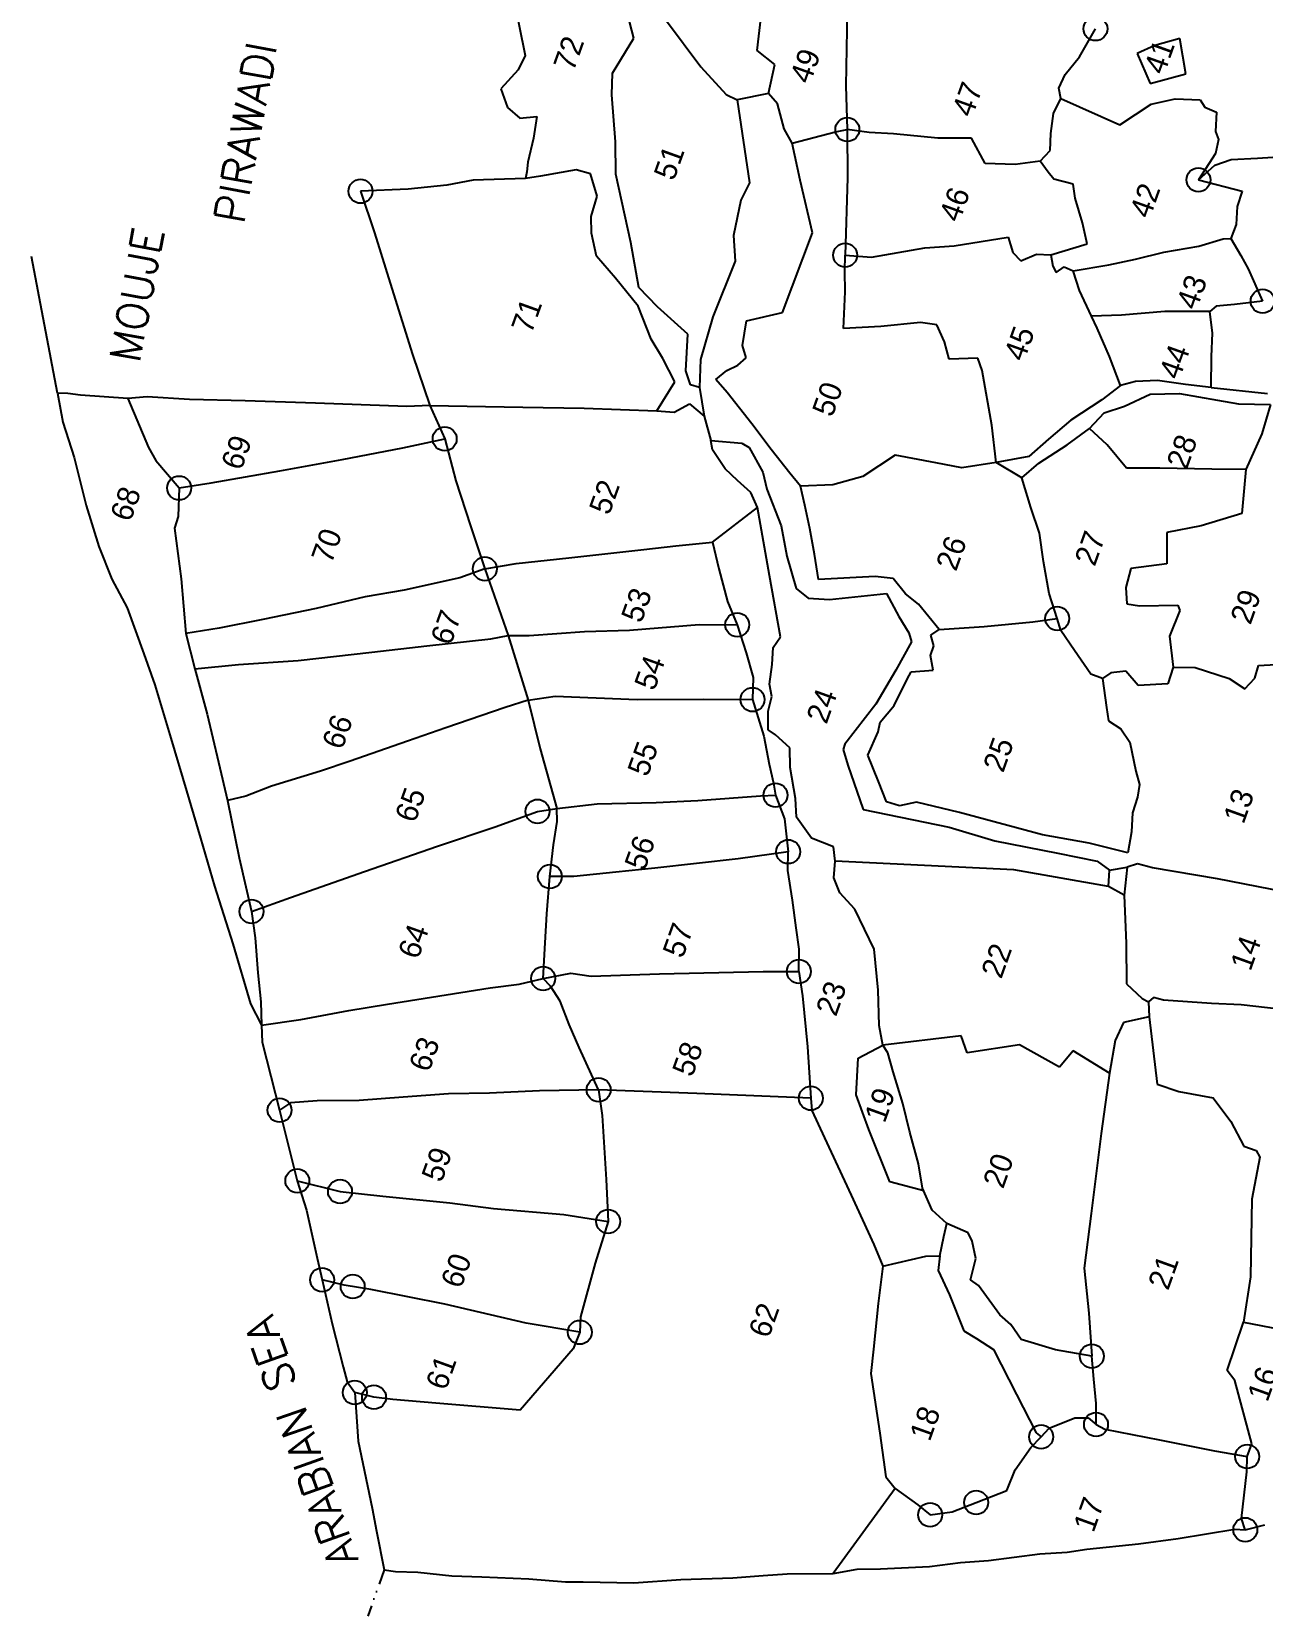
# Model space of a CAD drawing. Header units: metres. Extents: x 333193 to 336565, y 1789500 to 1792058.
# Drawn here: x 333193 to 334223, y 1789500 to 1790825 of the extents above; entities that cross this region are included whole.
import ezdxf

# ---------------------------------------------------------------- set-up
doc = ezdxf.new("R2010")
doc.units = ezdxf.units.M
doc.linetypes.add('DIVIDE', pattern=[31.75, 12.7, -6.35, 0, -6.35, 0, -6.35])
for name, color, linetype in [('OFF', 1, 'Continuous'), ('POLY_PARCEL', 6, 'Continuous'), ('POLY_WATER', 4, 'Continuous'), ('SYM_STONE', 1, 'Continuous'), ('TEXT_MAPOUT', 7, 'Continuous'), ('TEXT_PARCEL', 7, 'Continuous'), ('V_BOUND_LINE', 7, 'Continuous'), ('V_DIVIDE_LINE', 7, 'DIVIDE')]:
    doc.layers.add(name, color=color, linetype=linetype)
doc.styles.get("Standard").update_dxf_attribs({"font": 'simplex.shx'})
doc.styles.add('TEXT_MAP', font='', dxfattribs={"height": 0.1})
doc.styles.get('TEXT_MAP').set_extended_font_data('Kruti Dev 050')

msp = doc.modelspace()

# ---------------------------------------------------------------- linework, layer by layer
at = {"layer": 'OFF'}
for p, q in [((334021.1, 1790452.1), (333999.8, 1790464.8)), ((333762.7, 1790398.3), (333800.3, 1790427.2)), ((333915.4, 1789607.3), (333863.4, 1789536.2))]:
    msp.add_line(p, q, dxfattribs=at)
at = {"layer": 'POLY_PARCEL'}
for p, q in [((333799.9, 1790809.1), (333805.6, 1790856.8)), ((333696.8, 1790819.4), (333689.9, 1790846.2)), ((333875.2, 1790842.1), (333874, 1790779.7)), ((333724.1, 1790834), (333752.8, 1790795.6)), ((334069.5, 1790803.9), (334082.7, 1790827.4)), ((333679.1, 1790790.1), (333696.8, 1790819.4)), ((334132.4, 1790813.4), (334117.5, 1790806.6)), ((334153.3, 1790819.2), (334132.4, 1790813.4)), ((334158.2, 1790789.7), (334153.3, 1790819.2)), ((333814.8, 1790797.4), (333799.9, 1790809.1)), ((334057.4, 1790789.1), (334069.5, 1790803.9)), ((334117.5, 1790806.6), (334128.4, 1790781.6)), ((333678.5, 1790772), (333679.1, 1790790.1)), ((333752.8, 1790795.6), (333774, 1790772.5)), ((333809.4, 1790773.1), (333814.8, 1790797.4)), ((334052.1, 1790777.8), (334057.4, 1790789.1)), ((334128.4, 1790781.6), (334158.2, 1790789.7)), ((333681.4, 1790732.7), (333678.5, 1790772)), ((333774, 1790772.5), (333783.3, 1790767.8)), ((333874, 1790779.7), (333875.3, 1790743.1)), ((334053.8, 1790769.1), (334052.1, 1790777.8)), ((334047.8, 1790756.5), (334053.8, 1790769.1)), ((334053.8, 1790769.1), (334103.1, 1790747)), ((334103.1, 1790747), (334129.4, 1790764.4)), ((334129.4, 1790764.4), (334149.3, 1790768.8)), ((334149.3, 1790768.8), (334170.2, 1790767.8)), ((334170.2, 1790767.8), (334174.2, 1790761.7)), ((334174.2, 1790761.7), (334183.8, 1790757.5)), ((334045.4, 1790739.7), (334047.8, 1790756.5)), ((334183.8, 1790757.5), (334183.1, 1790741.5)), ((333681.9, 1790705.8), (333681.4, 1790732.7)), ((333829.2, 1790731.7), (333865.3, 1790741.2)), ((333865.3, 1790741.2), (333875.3, 1790743.1)), ((333875.3, 1790743.1), (333875.5, 1790702.7)), ((333893.6, 1790740.7), (333875.3, 1790743.1)), ((333913.8, 1790739.6), (333893.6, 1790740.7)), ((333951, 1790735.9), (333913.8, 1790739.6)), ((333979, 1790736), (333951, 1790735.9)), ((333990.4, 1790714.6), (333979, 1790736)), ((334045, 1790725.7), (334045.4, 1790739.7)), ((334183.1, 1790741.5), (334185.6, 1790734.8)), ((334185.6, 1790734.8), (334183.2, 1790723)), ((334036.5, 1790716.8), (334045, 1790725.7)), ((334183.2, 1790723), (334168.8, 1790701.1)), ((334196.2, 1790718), (334218.2, 1790719.1)), ((334218.2, 1790719.1), (334231.1, 1790719.9)), ((333648.7, 1790709.4), (333618.9, 1790704)), ((333660.7, 1790706), (333648.7, 1790709.4)), ((333666.3, 1790687.5), (333660.7, 1790706)), ((333694.3, 1790648.7), (333681.9, 1790705.8)), ((334015.7, 1790713.8), (333990.4, 1790714.6)), ((334036.5, 1790716.8), (334015.7, 1790713.8)), ((334043.3, 1790707.5), (334036.5, 1790716.8)), ((334047.9, 1790701.5), (334043.3, 1790707.5)), ((334168.8, 1790701.1), (334182.6, 1790713.4)), ((334182.6, 1790713.4), (334196.2, 1790718)), ((333618.9, 1790704), (333606.3, 1790702.3)), ((333875.5, 1790702.7), (333873.5, 1790638.1)), ((334064.2, 1790697.5), (334047.9, 1790701.5)), ((334065.7, 1790685.7), (334064.2, 1790697.5)), ((334168.8, 1790701.1), (334205.5, 1790691.6)), ((333661.1, 1790670.4), (333666.3, 1790687.5)), ((334072, 1790665.1), (334065.7, 1790685.7)), ((334205.5, 1790691.6), (334201.2, 1790678.7)), ((333661.3, 1790656.6), (333661.1, 1790670.4)), ((334201.2, 1790678.7), (334200.5, 1790663.7)), ((333665.5, 1790637.4), (333661.3, 1790656.6)), ((333964.7, 1790645.9), (334009.8, 1790653.1)), ((334009.8, 1790653.1), (334013.8, 1790640.2)), ((334075.8, 1790647.5), (334072, 1790665.1)), ((334200.5, 1790663.7), (334196, 1790652)), ((333700.9, 1790611.2), (333694.3, 1790648.7)), ((333895.6, 1790636.4), (333940, 1790644.2)), ((333940, 1790644.2), (333964.7, 1790645.9)), ((334013.8, 1790640.2), (334020.4, 1790633.4)), ((334045.5, 1790638.5), (334075.8, 1790647.5)), ((334116.1, 1790634.8), (334139.9, 1790640.7)), ((334139.9, 1790640.7), (334169.1, 1790645.7)), ((334169.1, 1790645.7), (334189.6, 1790651.7)), ((334189.6, 1790651.7), (334196, 1790652)), ((334196, 1790652), (334204.2, 1790637.9)), ((333681.5, 1790618.9), (333665.5, 1790637.4)), ((333873.3, 1790624.8), (333873.5, 1790638.1)), ((333873.5, 1790638.1), (333895.6, 1790636.4)), ((334020.4, 1790633.4), (334033.4, 1790638.9)), ((334033.4, 1790638.9), (334045.5, 1790638.5)), ((334045.5, 1790638.5), (334047.1, 1790628.9)), ((334047.1, 1790628.9), (334049.9, 1790623.6)), ((334049.9, 1790623.6), (334056.7, 1790628.4)), ((334056.7, 1790628.4), (334064.1, 1790625)), ((334064.1, 1790625), (334094, 1790630.1)), ((334094, 1790630.1), (334116.1, 1790634.8)), ((334204.2, 1790637.9), (334210.3, 1790626.7)), ((334210.3, 1790626.7), (334222.5, 1790599.6)), ((333700.5, 1790595.5), (333681.5, 1790618.9)), ((333873.6, 1790607.4), (333873.3, 1790624.8)), ((334069.5, 1790608.5), (334064.1, 1790625)), ((333716.5, 1790594.8), (333700.9, 1790611.2)), ((333872.1, 1790576.9), (333873.6, 1790607.4)), ((334079.5, 1790587.2), (334069.5, 1790608.5)), ((333711.4, 1790568), (333700.5, 1790595.5)), ((333742, 1790572.1), (333716.5, 1790594.8)), ((334104.4, 1790588), (334079.5, 1790587.2)), ((334084.2, 1790577.2), (334079.5, 1790587.2)), ((334140.8, 1790590.9), (334104.4, 1790588)), ((334178.3, 1790590.9), (334140.8, 1790590.9)), ((334183.6, 1790595.5), (334178.3, 1790590.9)), ((334180.6, 1790573), (334178.3, 1790590.9)), ((334198.9, 1790596.9), (334183.6, 1790595.5)), ((334222.5, 1790599.6), (334198.9, 1790596.9)), ((333903.2, 1790578.4), (333872.1, 1790576.9)), ((333936.6, 1790581.9), (333903.2, 1790578.4)), ((333950.1, 1790579.9), (333936.6, 1790581.9)), ((333956.6, 1790565.7), (333950.1, 1790579.9)), ((334094.4, 1790553.3), (334084.2, 1790577.2)), ((333721.1, 1790551.7), (333711.4, 1790568)), ((333740.3, 1790541.3), (333742, 1790572.1)), ((333960.4, 1790551.3), (333956.6, 1790565.7)), ((334179.7, 1790553.4), (334180.6, 1790573)), ((333731.1, 1790532.2), (333721.1, 1790551.7)), ((333984.5, 1790552), (333960.4, 1790551.3)), ((333988, 1790541.7), (333984.5, 1790552)), ((334103.7, 1790529.1), (334094.4, 1790553.3)), ((334179.4, 1790527.6), (334179.7, 1790553.4)), ((333744.1, 1790529.7), (333740.3, 1790541.3)), ((333996.2, 1790496.1), (333988, 1790541.7)), ((333716.1, 1790507.9), (333731.1, 1790532.2)), ((333751.6, 1790527.4), (333744.1, 1790529.7)), ((333751.6, 1790527.4), (333751.6, 1790527.4)), ((333273.9, 1790518.2), (333291.2, 1790477.3)), ((333526.2, 1790512.5), (333538.7, 1790484.5)), ((333526.2, 1790512.5), (333604.1, 1790511)), ((333604.1, 1790511), (333655.3, 1790510.1)), ((333655.3, 1790510.1), (333716.1, 1790507.9)), ((333716.1, 1790507.9), (333730.5, 1790506.8)), ((333730.5, 1790506.8), (333743.4, 1790513.9)), ((333743.4, 1790513.9), (333755.5, 1790503.5)), ((334229.1, 1790513.2), (334221.7, 1790488.7)), ((333999.8, 1790464.8), (333996.2, 1790496.1)), ((333503.6, 1790477.2), (333538.7, 1790484.5)), ((333538.7, 1790484.5), (333547.9, 1790449.4)), ((333762.7, 1790475.5), (333761.1, 1790483.1)), ((334092.4, 1790479.5), (334077.7, 1790493.1)), ((334221.7, 1790488.7), (334208.5, 1790458.9)), ((333291.2, 1790477.3), (333297.3, 1790466.5)), ((333400.8, 1790457.8), (333453.1, 1790467.2)), ((333453.1, 1790467.2), (333503.6, 1790477.2)), ((333773.3, 1790459.5), (333762.7, 1790475.5)), ((333915.3, 1790470.9), (333888.4, 1790453.1)), ((333949.4, 1790464.4), (333915.3, 1790470.9)), ((334108.8, 1790460.2), (334092.4, 1790479.5)), ((333297.3, 1790466.5), (333316.7, 1790443.5)), ((333343.6, 1790447.8), (333400.8, 1790457.8)), ((333783.4, 1790449.8), (333773.3, 1790459.5)), ((333970.9, 1790460.3), (333949.4, 1790464.4)), ((333999.8, 1790464.8), (333970.9, 1790460.3)), ((334136.5, 1790460.2), (334108.8, 1790460.2)), ((334179.9, 1790459.3), (334136.5, 1790460.2)), ((334208.5, 1790458.9), (334179.9, 1790459.3)), ((334208.5, 1790458.9), (334205, 1790422.2)), ((333316.7, 1790443.5), (333315.9, 1790419.6)), ((333316.7, 1790443.5), (333343.6, 1790447.8)), ((333547.9, 1790449.4), (333560.4, 1790411.9)), ((333794.7, 1790439.7), (333783.4, 1790449.8)), ((333863.3, 1790446.2), (333836.2, 1790445)), ((333888.4, 1790453.1), (333863.3, 1790446.2)), ((334028.6, 1790427.2), (334021.1, 1790452.1)), ((333800.3, 1790427.2), (333794.7, 1790439.7)), ((333315.9, 1790419.6), (333312.8, 1790409.8)), ((333810.2, 1790370.3), (333800.3, 1790427.2)), ((334036, 1790405.8), (334028.6, 1790427.2)), ((334205, 1790422.2), (334171.1, 1790412)), ((333312.8, 1790409.8), (333318.5, 1790367.5)), ((333560.4, 1790411.9), (333572.3, 1790375.9)), ((334039.4, 1790382.2), (334036, 1790405.8)), ((334171.1, 1790412), (334142.4, 1790406.4)), ((334142.4, 1790406.4), (334142.4, 1790380.1)), ((333642.5, 1790385.2), (333705.3, 1790392.2)), ((333705.3, 1790392.2), (333731.9, 1790395.1)), ((333731.9, 1790395.1), (333762.7, 1790398.3)), ((333762.7, 1790398.3), (333767.8, 1790375.9)), ((333572.3, 1790375.9), (333551.5, 1790368.5)), ((333572.3, 1790375.9), (333598.5, 1790380.4)), ((333572.3, 1790375.9), (333591.7, 1790320.2)), ((333598.5, 1790380.4), (333642.5, 1790385.2)), ((333767.8, 1790375.9), (333775.1, 1790348.7)), ((334043.9, 1790355.3), (334039.4, 1790382.2)), ((334112.4, 1790376.3), (334108, 1790360.2)), ((334142.4, 1790380.1), (334112.4, 1790376.3)), ((333318.5, 1790367.5), (333322.2, 1790322)), ((333551.5, 1790368.5), (333504.8, 1790358.2)), ((333819.5, 1790319.2), (333810.2, 1790370.3)), ((333472.2, 1790352.5), (333431.3, 1790342.9)), ((333504.8, 1790358.2), (333472.2, 1790352.5)), ((333775.1, 1790348.7), (333783.3, 1790329.2)), ((334050.8, 1790334.4), (334043.9, 1790355.3)), ((334108, 1790360.2), (334109, 1790346.8)), ((333431.3, 1790342.9), (333386.7, 1790333.7)), ((334109, 1790346.8), (334119.5, 1790344.9)), ((334119.5, 1790344.9), (334151.5, 1790345.6)), ((334153.4, 1790341), (334144.6, 1790319.6)), ((334151.5, 1790345.6), (334153.4, 1790341)), ((333350.2, 1790326.4), (333322.2, 1790322)), ((333322.2, 1790322), (333329.7, 1790292.3)), ((333386.7, 1790333.7), (333350.2, 1790326.4)), ((333609.4, 1790320.2), (333655.7, 1790323.5)), ((333655.7, 1790323.5), (333693.3, 1790324.6)), ((333693.3, 1790324.6), (333751.4, 1790329.3)), ((333751.4, 1790329.3), (333783.3, 1790329.2)), ((333783.3, 1790329.2), (333790.7, 1790305.6)), ((333952.1, 1790325.2), (333989.8, 1790327.8)), ((333989.8, 1790327.8), (334030.4, 1790331.6)), ((334030.4, 1790331.6), (334050.8, 1790334.4)), ((334053.8, 1790324.3), (334050.8, 1790334.4)), ((334065.1, 1790307.6), (334053.8, 1790324.3)), ((333477.8, 1790306.2), (333523.8, 1790311.7)), ((333523.8, 1790311.7), (333577.3, 1790317.5)), ((333577.3, 1790317.5), (333591.7, 1790320.2)), ((333591.7, 1790320.2), (333608.4, 1790266.1)), ((333591.7, 1790320.2), (333609.4, 1790320.2)), ((333812.5, 1790295.9), (333813.4, 1790310.1)), ((333813.4, 1790310.1), (333819.5, 1790319.2)), ((334144.6, 1790319.6), (334147.8, 1790293.8)), ((333329.7, 1790292.3), (333366.3, 1790296.1)), ((333366.3, 1790296.1), (333416.1, 1790299.2)), ((333416.1, 1790299.2), (333477.8, 1790306.2)), ((333790.7, 1790305.6), (333796.5, 1790285.1)), ((333810.3, 1790279.4), (333812.5, 1790295.9)), ((334078.9, 1790287.8), (334065.1, 1790307.6)), ((334219, 1790295), (334266.5, 1790297.8)), ((333329.7, 1790292.3), (333340.2, 1790254.4)), ((333796.5, 1790285.1), (333796.1, 1790266.6)), ((334088.5, 1790284.4), (334078.9, 1790287.8)), ((334095.5, 1790289.1), (334088.5, 1790284.4)), ((334088.5, 1790284.4), (334092, 1790260.1)), ((334108, 1790290.4), (334095.5, 1790289.1)), ((334118.5, 1790278.3), (334108, 1790290.4)), ((334147.8, 1790293.8), (334143.2, 1790279.9)), ((334147.8, 1790293.8), (334166.2, 1790293.4)), ((334166.2, 1790293.4), (334194.6, 1790284.3)), ((334194.6, 1790284.3), (334207.7, 1790275.6)), ((334207.7, 1790275.6), (334216, 1790284.5)), ((334216, 1790284.5), (334219, 1790295)), ((333608.4, 1790266.1), (333631, 1790269.4)), ((333631, 1790269.4), (333699.7, 1790266.8)), ((333809.1, 1790257.1), (333812.3, 1790269.3)), ((333812.3, 1790269.3), (333810.3, 1790279.4)), ((334143.2, 1790279.9), (334118.5, 1790278.3)), ((333589.4, 1790260.1), (333539.7, 1790243.1)), ((333608.4, 1790266.1), (333589.4, 1790260.1)), ((333608.4, 1790266.1), (333618.6, 1790225.5)), ((333699.7, 1790266.8), (333755.1, 1790267.1)), ((333755.1, 1790267.1), (333796.1, 1790266.6)), ((333796.1, 1790266.6), (333805.4, 1790236)), ((333809, 1790241.4), (333809.1, 1790257.1)), ((334092, 1790260.1), (334093.7, 1790248.9)), ((333340.2, 1790254.4), (333349.7, 1790214.2)), ((333539.7, 1790243.1), (333507.6, 1790231.9)), ((334093.7, 1790248.9), (334103.9, 1790242.1)), ((334103.9, 1790242.1), (334111.4, 1790231)), ((333507.6, 1790231.9), (333459.8, 1790215.1)), ((333805.4, 1790236), (333809.9, 1790212.7)), ((333815.2, 1790237.2), (333809, 1790241.4)), ((333827.2, 1790226.3), (333815.2, 1790237.2)), ((334111.4, 1790231), (334116.5, 1790206.9)), ((333618.6, 1790225.5), (333632.4, 1790175.7)), ((333827.4, 1790209.9), (333827.2, 1790226.3)), ((333349.7, 1790214.2), (333357.1, 1790182.4)), ((333434.8, 1790206.7), (333393.9, 1790194.3)), ((333459.8, 1790215.1), (333434.8, 1790206.7)), ((333809.9, 1790212.7), (333813.7, 1790196.7)), ((333831.9, 1790183.9), (333827.4, 1790209.9)), ((334116.5, 1790206.9), (334119.6, 1790195.6)), ((333393.9, 1790194.3), (333372.4, 1790186)), ((333813.7, 1790196.7), (333815.2, 1790186.8)), ((334119.6, 1790195.6), (334118, 1790185)), ((333372.4, 1790186), (333357.1, 1790182.4)), ((333357.1, 1790182.4), (333366.9, 1790134.4)), ((333632.4, 1790175.7), (333666.3, 1790179.4)), ((333666.3, 1790179.4), (333715.4, 1790180.6)), ((333715.4, 1790180.6), (333750.4, 1790182.2)), ((333750.4, 1790182.2), (333802.6, 1790186.3)), ((333802.6, 1790186.3), (333815.2, 1790186.8)), ((333815.2, 1790186.8), (333822.7, 1790167)), ((333832.8, 1790168.4), (333831.9, 1790183.9)), ((334118, 1790185), (334113.7, 1790172.1)), ((333580.9, 1790160.2), (333616.3, 1790173.2)), ((333616.3, 1790173.2), (333632.4, 1790175.7)), ((333629.8, 1790145.2), (333632.6, 1790164.8)), ((333632.6, 1790164.8), (333632.4, 1790175.7)), ((333822.7, 1790167), (333825.9, 1790139.5)), ((333845.3, 1790150.9), (333832.8, 1790168.4)), ((334113.7, 1790172.1), (334113, 1790156.1)), ((333532.8, 1790144.1), (333580.9, 1790160.2)), ((333863.8, 1790143.5), (333845.3, 1790150.9)), ((334113, 1790156.1), (334109.7, 1790138.5)), ((333471.8, 1790122.9), (333532.8, 1790144.1)), ((333626.7, 1790118.7), (333629.8, 1790145.2)), ((333825.9, 1790139.5), (333784, 1790133.6)), ((333825.7, 1790123.8), (333825.9, 1790139.5)), ((333865.2, 1790131.5), (333863.8, 1790143.5)), ((333366.9, 1790134.4), (333377.2, 1790089.6)), ((333409.7, 1790101.1), (333471.8, 1790122.9)), ((333714.4, 1790125.6), (333681.7, 1790122.3)), ((333784, 1790133.6), (333714.4, 1790125.6)), ((333829.6, 1790098.9), (333825.7, 1790123.8)), ((333863.9, 1790117.7), (333865.2, 1790131.5)), ((334014.6, 1790124.4), (333865.2, 1790131.5)), ((334093.6, 1790110.5), (334014.6, 1790124.4)), ((334093.6, 1790110.5), (334094.6, 1790124.2)), ((334109.2, 1790126.5), (334106.7, 1790103.1)), ((334117.9, 1790129.4), (334109.2, 1790126.5)), ((334130.4, 1790126.1), (334117.9, 1790129.4)), ((334184.9, 1790116.9), (334130.4, 1790126.1)), ((333624.1, 1790087.7), (333626.7, 1790118.7)), ((333646.7, 1790118.8), (333626.7, 1790118.7)), ((333681.7, 1790122.3), (333646.7, 1790118.8)), ((333869, 1790105.1), (333863.9, 1790117.7)), ((334106.7, 1790103.1), (334093.6, 1790110.5)), ((334240.6, 1790105.9), (334184.9, 1790116.9)), ((333377.2, 1790089.6), (333409.7, 1790101.1)), ((333832.6, 1790075.8), (333829.6, 1790098.9)), ((333881.6, 1790091.6), (333869, 1790105.1)), ((334106.7, 1790103.1), (334108.5, 1790062.7)), ((333377.2, 1790089.6), (333380.3, 1790067.5)), ((333622.8, 1790063.2), (333624.1, 1790087.7)), ((333897.7, 1790058.1), (333881.6, 1790091.6)), ((333835, 1790057.9), (333832.6, 1790075.8)), ((333380.3, 1790067.5), (333382.6, 1790038.3)), ((333621, 1790033.6), (333622.8, 1790063.2)), ((333834.8, 1790039.4), (333835, 1790057.9)), ((333901.2, 1790023.8), (333897.7, 1790058.1)), ((334108.5, 1790062.7), (334108.8, 1790029)), ((333382.6, 1790038.3), (333384.9, 1790014)), ((333600.9, 1790028.7), (333621, 1790033.6)), ((333621, 1790033.6), (333644.3, 1790037.9)), ((333627.3, 1790027.1), (333621, 1790033.6)), ((333644.3, 1790037.9), (333661.2, 1790035.4)), ((333661.2, 1790035.4), (333718.3, 1790037.3)), ((333718.3, 1790037.3), (333805, 1790039.5)), ((333805, 1790039.5), (333834.8, 1790039.4)), ((333834.8, 1790039.4), (333837.9, 1790019)), ((333515.4, 1790016.1), (333576.7, 1790025.7)), ((333576.7, 1790025.7), (333600.9, 1790028.7)), ((333635.2, 1790014.7), (333627.3, 1790027.1)), ((333837.9, 1790019), (333842.1, 1789976.3)), ((333902, 1789994.2), (333901.2, 1790023.8)), ((334108.8, 1790029), (334121.7, 1790016.8)), ((334131.2, 1790017.5), (334127, 1790013.9)), ((334139.5, 1790015.4), (334131.2, 1790017.5)), ((333384.9, 1790014), (333385.6, 1789994.4)), ((333418.5, 1789999.2), (333458.6, 1790006.9)), ((333458.6, 1790006.9), (333490.9, 1790012)), ((333490.9, 1790012), (333515.4, 1790016.1)), ((333642.8, 1789995.2), (333635.2, 1790014.7)), ((334121.7, 1790016.8), (334127, 1790013.9)), ((334127, 1790013.9), (334127.6, 1790001.5)), ((334179.8, 1790012.5), (334139.5, 1790015.4)), ((334204.6, 1790011.4), (334179.8, 1790012.5)), ((334246, 1790006.9), (334204.6, 1790011.4)), ((333385.6, 1789994.4), (333418.5, 1789999.2)), ((333651.1, 1789975.9), (333642.8, 1789995.2)), ((333904.9, 1789977.9), (333902, 1789994.2)), ((334106.1, 1789996.7), (334099.2, 1789981.6)), ((334127.6, 1790001.5), (334106.1, 1789996.7)), ((334127.6, 1790001.5), (334134.3, 1789945.1)), ((333884.5, 1789966.8), (333904.9, 1789977.9)), ((333970.4, 1789985.5), (333904.9, 1789977.9)), ((333909.1, 1789971.5), (333904.9, 1789977.9)), ((333975.4, 1789971.4), (333970.4, 1789985.5)), ((334019.1, 1789978.1), (333975.4, 1789971.4)), ((334052.6, 1789959.4), (334019.1, 1789978.1)), ((334099.2, 1789981.6), (334094.6, 1789954.5)), ((333667.4, 1789940.5), (333651.1, 1789975.9)), ((333842.1, 1789976.3), (333844.8, 1789933.4)), ((333882.6, 1789936.2), (333884.5, 1789966.8)), ((333913.6, 1789955.6), (333909.1, 1789971.5)), ((333975.4, 1789971.4), (333975.4, 1789971.4)), ((334064.2, 1789973.1), (334052.6, 1789959.4)), ((334094.6, 1789954.5), (334064.2, 1789973.1)), ((333921.6, 1789929.1), (333913.6, 1789955.6)), ((334094.6, 1789954.5), (334087.4, 1789904)), ((333576.3, 1789937.6), (333541.9, 1789937.1)), ((333617.9, 1789939.7), (333576.3, 1789937.6)), ((333667.4, 1789940.5), (333617.9, 1789939.7)), ((333749.6, 1789937.3), (333667.4, 1789940.5)), ((333667.4, 1789940.5), (333670.3, 1789919.1)), ((334134.3, 1789945.1), (334152.5, 1789939.1)), ((334152.5, 1789939.1), (334181.1, 1789933.7)), ((333409.9, 1789929.7), (333400.7, 1789923.4)), ((333432, 1789931.4), (333409.9, 1789929.7)), ((333467.2, 1789931.5), (333432, 1789931.4)), ((333503.9, 1789934.4), (333467.2, 1789931.5)), ((333541.9, 1789937.1), (333503.9, 1789934.4)), ((333844.8, 1789933.4), (333749.6, 1789937.3)), ((333844.8, 1789933.4), (333845.6, 1789923.3)), ((333893.4, 1789907.2), (333882.6, 1789936.2)), ((333927.6, 1789905), (333921.6, 1789929.1)), ((334181.1, 1789933.7), (334195.9, 1789914.1)), ((333670.3, 1789919.1), (333673.8, 1789865.6)), ((333845.6, 1789923.3), (333856.1, 1789900.3)), ((334195.9, 1789914.1), (334206.9, 1789893.5)), ((333856.1, 1789900.3), (333878.4, 1789852.4)), ((333910.7, 1789863.6), (333893.4, 1789907.2)), ((333934.8, 1789878.7), (333927.6, 1789905)), ((334087.4, 1789904), (334079.1, 1789837.1)), ((334206.9, 1789893.5), (334217, 1789889.8)), ((334217, 1789889.8), (334220.1, 1789884.2)), ((333938.2, 1789858.2), (333934.8, 1789878.7)), ((334220.1, 1789884.2), (334213.6, 1789849.2)), ((333415.5, 1789864.4), (333451.2, 1789855.4)), ((333673.8, 1789865.6), (333675.4, 1789830.5)), ((333939.2, 1789856), (333910.7, 1789863.6)), ((333946.3, 1789839.8), (333938.2, 1789858.2)), ((333451.2, 1789855.4), (333487.1, 1789851.7)), ((333487.1, 1789851.7), (333542.9, 1789845.9)), ((333542.9, 1789845.9), (333579.5, 1789841.3)), ((333878.4, 1789852.4), (333897.4, 1789811.3)), ((334213.6, 1789849.2), (334212.4, 1789784.2)), ((333579.5, 1789841.3), (333638.3, 1789836.2)), ((333638.3, 1789836.2), (333675.4, 1789830.5)), ((333958.6, 1789828.8), (333946.3, 1789839.8)), ((334079.1, 1789837.1), (334073.2, 1789791.3)), ((333675.4, 1789830.5), (333664.6, 1789795.6)), ((333955.9, 1789818), (333958.6, 1789828.8)), ((333976.2, 1789820.9), (333958.6, 1789828.8)), ((333979.8, 1789813.9), (333976.2, 1789820.9)), ((333897.4, 1789811.3), (333905.1, 1789793)), ((333952.5, 1789801.7), (333955.9, 1789818)), ((333982.7, 1789799.4), (333979.8, 1789813.9)), ((333664.6, 1789795.6), (333652.2, 1789750.8)), ((333905.1, 1789793), (333901, 1789761.8)), ((333905.1, 1789793), (333940.9, 1789801.3)), ((333940.9, 1789801.3), (333952.5, 1789801.7)), ((333952.5, 1789801.7), (333951.3, 1789789.4)), ((333978.4, 1789781.7), (333982.7, 1789799.4)), ((333454.6, 1789777.2), (333436.2, 1789781.7)), ((333951.3, 1789789.4), (333960.7, 1789769)), ((333985, 1789776.8), (333978.4, 1789781.7)), ((334073.2, 1789791.3), (334077.3, 1789753.8)), ((334212.4, 1789784.2), (334206.4, 1789746.4)), ((333477, 1789773.5), (333454.6, 1789777.2)), ((333538.9, 1789761.2), (333477, 1789773.5)), ((333960.7, 1789769), (333972.7, 1789738.9)), ((334002.7, 1789752.5), (333985, 1789776.8)), ((333606.8, 1789745.4), (333538.9, 1789761.2)), ((333901, 1789761.8), (333897.1, 1789723.6)), ((334012, 1789744.3), (334002.7, 1789752.5)), ((334077.3, 1789753.8), (334079.7, 1789717.9)), ((333651.7, 1789737.8), (333606.8, 1789745.4)), ((333652.2, 1789750.8), (333651.7, 1789737.8)), ((333972.7, 1789738.9), (333983.3, 1789732.6)), ((334020.5, 1789731.8), (334012, 1789744.3)), ((334192.9, 1789705.9), (334206.4, 1789746.4)), ((334206.4, 1789746.4), (334236.9, 1789740.3)), ((333651.7, 1789737.8), (333646.1, 1789724.1)), ((333983.3, 1789732.6), (333997.5, 1789723.4)), ((334049.4, 1789723.1), (334020.5, 1789731.8)), ((333646.1, 1789724.1), (333601.7, 1789672.6)), ((333897.1, 1789723.6), (333894.9, 1789703.3)), ((333997.5, 1789723.4), (334016.6, 1789685.9)), ((334079.7, 1789717.9), (334049.4, 1789723.1)), ((334081.3, 1789698.6), (334079.7, 1789717.9)), ((333894.9, 1789703.3), (333902.4, 1789653.5)), ((334199.3, 1789697.6), (334192.9, 1789705.9)), ((333479.6, 1789683.5), (333463.5, 1789687.4)), ((334016.6, 1789685.9), (334033.2, 1789653.9)), ((334083.3, 1789678.3), (334081.3, 1789698.6)), ((334213.5, 1789644.6), (334199.3, 1789697.6)), ((333495.4, 1789681.7), (333479.6, 1789683.5)), ((333531.2, 1789678.5), (333495.4, 1789681.7)), ((333601.7, 1789672.6), (333531.2, 1789678.5)), ((333601.7, 1789672.6), (333601.7, 1789672.6)), ((333601.7, 1789672.6), (333601.7, 1789672.6)), ((334083.2, 1789660.8), (334083.3, 1789678.3)), ((334044, 1789657.8), (334065.4, 1789666.4)), ((334065.4, 1789666.4), (334076.6, 1789666.4)), ((334076.6, 1789666.4), (334083.2, 1789660.8)), ((334083.2, 1789660.8), (334090.5, 1789656.7)), ((333902.4, 1789653.5), (333907.6, 1789617)), ((334028.6, 1789641.6), (334037.3, 1789650.4)), ((334033.2, 1789653.9), (334037.3, 1789650.4)), ((334037.3, 1789650.4), (334044, 1789657.8)), ((334090.5, 1789656.7), (334136.3, 1789647.8)), ((334136.3, 1789647.8), (334182.3, 1789638.8)), ((334015.7, 1789622.8), (334028.6, 1789641.6)), ((334182.3, 1789638.8), (334209.6, 1789633.9)), ((334209.4, 1789621.2), (334209.6, 1789633.9)), ((334209.6, 1789633.9), (334213.5, 1789644.6)), ((334008.6, 1789605.7), (334015.7, 1789622.8)), ((334204.8, 1789582.3), (334209.4, 1789621.2)), ((333907.6, 1789617), (333915.4, 1789607.3)), ((333915.4, 1789607.3), (333934.3, 1789593.7)), ((333934.3, 1789593.7), (333944.5, 1789585.3)), ((333963, 1789587.8), (333983, 1789595.5)), ((333983, 1789595.5), (334008.6, 1789605.7)), ((333944.5, 1789585.3), (333963, 1789587.8)), ((334208, 1789572.8), (334204.8, 1789582.3))]:
    msp.add_line(p, q, dxfattribs=at)
at = {"layer": 'POLY_WATER'}
for p, q in [((333809.4, 1790773.1), (333783.3, 1790767.8)), ((333816.8, 1790764.6), (333809.4, 1790773.1)), ((333783.3, 1790767.8), (333793.5, 1790698.6)), ((333822.6, 1790743.7), (333816.8, 1790764.6)), ((333829.2, 1790731.7), (333822.6, 1790743.7)), ((333836, 1790700.8), (333829.2, 1790731.7)), ((333793.5, 1790698.6), (333786.2, 1790684.1)), ((333846.2, 1790656.9), (333836, 1790700.8)), ((333786.2, 1790684.1), (333780.1, 1790654.5)), ((333780.1, 1790654.5), (333781.6, 1790633.1)), ((333821, 1790590.3), (333846.2, 1790656.9)), ((333781.6, 1790633.1), (333762.9, 1790586.7)), ((333762.9, 1790586.7), (333752.5, 1790550.9)), ((333790.9, 1790583.1), (333821, 1790590.3)), ((333787.7, 1790562.6), (333790.9, 1790583.1)), ((333790.7, 1790552.3), (333787.7, 1790562.6)), ((333752.5, 1790550.9), (333751.6, 1790527.4)), ((333783.9, 1790546.3), (333790.7, 1790552.3)), ((333765.4, 1790534.2), (333774.7, 1790541.7)), ((333774.8, 1790523.3), (333765.4, 1790534.2)), ((333774.7, 1790541.7), (333783.9, 1790546.3)), ((333751.6, 1790527.4), (333755.5, 1790503.5)), ((333795.4, 1790497.1), (333774.8, 1790523.3)), ((334103.7, 1790529.1), (334088.1, 1790517.2)), ((334116.2, 1790532.4), (334103.7, 1790529.1)), ((334107, 1790511.9), (334128.6, 1790521.8)), ((334134.6, 1790533.4), (334116.2, 1790532.4)), ((334128.6, 1790521.8), (334152.9, 1790522.5)), ((334157.9, 1790530.1), (334134.6, 1790533.4)), ((334152.9, 1790522.5), (334184.8, 1790516.8)), ((334179.4, 1790527.6), (334157.9, 1790530.1)), ((334179.4, 1790527.6), (334226.5, 1790522.4)), ((334088.1, 1790517.2), (334062.2, 1790500.1)), ((334090, 1790506.4), (334107, 1790511.9)), ((334184.8, 1790516.8), (334202.3, 1790513.8)), ((334202.3, 1790513.8), (334229.1, 1790513.2)), ((333755.5, 1790503.5), (333761.1, 1790483.1)), ((333811.7, 1790475.6), (333795.4, 1790497.1)), ((334062.2, 1790500.1), (334043.6, 1790484.4)), ((334077.7, 1790493.1), (334090, 1790506.4)), ((333761.1, 1790483.1), (333787, 1790480.9)), ((333787, 1790480.9), (333793.3, 1790477.4)), ((334043.6, 1790484.4), (334027.1, 1790469.8)), ((334059.1, 1790479.6), (334077.7, 1790493.1)), ((333793.3, 1790477.4), (333804.6, 1790456.6)), ((333827.2, 1790455.8), (333811.7, 1790475.6)), ((334027.1, 1790469.8), (333999.8, 1790464.8)), ((334035.3, 1790464.3), (334059.1, 1790479.6)), ((333804.6, 1790456.6), (333807.9, 1790442.5)), ((333836.2, 1790445), (333827.2, 1790455.8)), ((334021.1, 1790452.1), (334035.3, 1790464.3)), ((333807.9, 1790442.5), (333820.1, 1790412)), ((333839.7, 1790429.2), (333836.2, 1790445)), ((333844, 1790409.7), (333839.7, 1790429.2)), ((333820.1, 1790412), (333824.7, 1790386.5)), ((333847.9, 1790388.2), (333844, 1790409.7)), ((333851.3, 1790366.9), (333847.9, 1790388.2)), ((333824.7, 1790386.5), (333832.5, 1790359.5)), ((333898.6, 1790369.5), (333851.3, 1790366.9)), ((333913.6, 1790367.9), (333898.6, 1790369.5)), ((333924, 1790354.9), (333913.6, 1790367.9)), ((333832.5, 1790359.5), (333842.5, 1790351.3)), ((333842.5, 1790351.3), (333860.5, 1790350.3)), ((333860.5, 1790350.3), (333908.1, 1790355.3)), ((333908.1, 1790355.3), (333918.3, 1790336.1)), ((333934.7, 1790346.5), (333924, 1790354.9)), ((333918.3, 1790336.1), (333926.7, 1790322.3)), ((333952.1, 1790325.2), (333934.7, 1790346.5)), ((333926.7, 1790322.3), (333929, 1790314.8)), ((333945.1, 1790320.6), (333952.1, 1790325.2)), ((333929, 1790314.8), (333915.9, 1790291.1)), ((333944.8, 1790303.6), (333947.7, 1790311.7)), ((333947.7, 1790311.7), (333945.1, 1790320.6)), ((333947, 1790291.1), (333944.8, 1790303.6)), ((333915.9, 1790291.1), (333899.1, 1790262.8)), ((333914.4, 1790261.7), (333925.2, 1790283.7)), ((333925.2, 1790283.7), (333928.6, 1790289.8)), ((333928.6, 1790289.8), (333947, 1790291.1)), ((333899.1, 1790262.8), (333873.3, 1790229.5)), ((333902.7, 1790247.9), (333914.4, 1790261.7)), ((333901, 1790239.7), (333902.7, 1790247.9)), ((333873.3, 1790229.5), (333871.7, 1790225)), ((333892.4, 1790220.3), (333901, 1790239.7)), ((333871.7, 1790225), (333875.7, 1790211.9)), ((333901.5, 1790198.2), (333892.4, 1790220.3)), ((333875.7, 1790211.9), (333888.5, 1790174.9)), ((333908, 1790181.2), (333901.5, 1790198.2)), ((333918.8, 1790177.7), (333908, 1790181.2)), ((333933.1, 1790181), (333918.8, 1790177.7)), ((333969.2, 1790172.2), (333933.1, 1790181)), ((333888.5, 1790174.9), (333960.4, 1790159.9)), ((334038.4, 1790153.7), (333969.2, 1790172.2)), ((333960.4, 1790159.9), (333998.7, 1790148.6)), ((334077.6, 1790146.7), (334038.4, 1790153.7)), ((333998.7, 1790148.6), (334051.4, 1790138.4)), ((334051.4, 1790138.4), (334084.3, 1790131.7)), ((334109.7, 1790138.5), (334077.6, 1790146.7)), ((334084.3, 1790131.7), (334094.6, 1790124.2)), ((334094.6, 1790124.2), (334109.2, 1790126.5))]:
    msp.add_line(p, q, dxfattribs=at)
at = {"layer": 'SYM_STONE'}
for centre in [(334082.7, 1790827.4), (333875.3, 1790743.1), (334168.8, 1790701.1), (333468.3, 1790691.5), (333873.5, 1790638.1), (334222.5, 1790599.6), (333538.7, 1790484.5), (333316.7, 1790443.5), (333572.3, 1790375.9), (333783.3, 1790329.2), (334050.8, 1790334.4), (333796.1, 1790266.6), (333815.2, 1790186.8), (333616.3, 1790173.2), (333825.9, 1790139.5), (333626.7, 1790118.7), (333377.2, 1790089.6), (333621, 1790033.6), (333834.8, 1790039.4), (333667.4, 1789940.5), (333844.8, 1789933.4), (333400.7, 1789923.4), (333415.5, 1789864.4), (333451.2, 1789855.4), (333675.4, 1789830.5), (333436.2, 1789781.7), (333461.8, 1789776), (333651.7, 1789737.8), (334079.7, 1789717.9), (333463.5, 1789687.4), (333479.6, 1789683.5), (334037.3, 1789650.4), (334083.2, 1789660.8), (334209.6, 1789633.9), (333944.5, 1789585.3), (333983, 1789595.5), (334208, 1789572.8)]:
    msp.add_circle(centre, 10, dxfattribs=at)
at = {"layer": 'V_BOUND_LINE'}
for p, q in [((333595.5, 1790857.5), (333606.1, 1790804.9)), ((333606.1, 1790804.9), (333600, 1790793.1)), ((333600, 1790793.1), (333585.7, 1790777)), ((333585.7, 1790777), (333591.3, 1790761.6)), ((333591.3, 1790761.6), (333601.6, 1790752.7)), ((333601.6, 1790752.7), (333615.8, 1790754.1)), ((333615.8, 1790754.1), (333612.9, 1790735.9)), ((333612.9, 1790735.9), (333608.1, 1790715.9)), ((333607.5, 1790707.8), (333606.3, 1790702.3)), ((333608.1, 1790715.9), (333607.5, 1790707.8)), ((333508.2, 1790693.4), (333468.3, 1790691.5)), ((333540.6, 1790696.5), (333508.2, 1790693.4)), ((333562.5, 1790700.7), (333540.6, 1790696.5)), ((333606.3, 1790702.3), (333562.5, 1790700.7)), ((333468.3, 1790691.5), (333480, 1790656.7)), ((333480, 1790656.7), (333494.6, 1790610.3)), ((333494.6, 1790610.3), (333511.7, 1790555.1)), ((333511.7, 1790555.1), (333526.2, 1790512.5)), ((333223.8, 1790522.6), (333215, 1790522.8)), ((333215, 1790522.8), (333219.4, 1790498.4)), ((333234.2, 1790521.1), (333223.8, 1790522.6)), ((333273.9, 1790518.2), (333234.2, 1790521.1)), ((333289.9, 1790519.6), (333273.9, 1790518.2)), ((333325.3, 1790517.6), (333289.9, 1790519.6)), ((333371.9, 1790516.3), (333325.3, 1790517.6)), ((333430.8, 1790514.4), (333371.9, 1790516.3)), ((333507.1, 1790511.6), (333430.8, 1790514.4)), ((333526.2, 1790512.5), (333507.1, 1790511.6)), ((333219.4, 1790498.4), (333229, 1790468.9)), ((333229, 1790468.9), (333238.9, 1790428.8)), ((333238.9, 1790428.8), (333249.7, 1790394.6)), ((333249.7, 1790394.6), (333260.5, 1790367.4)), ((333260.5, 1790367.4), (333273.3, 1790343.3)), ((333273.3, 1790343.3), (333287.2, 1790305)), ((333287.2, 1790305), (333296.3, 1790278.9)), ((333296.3, 1790278.9), (333309.8, 1790234.5)), ((333309.8, 1790234.5), (333323, 1790190.5)), ((333323, 1790190.5), (333334.7, 1790150.9)), ((333334.7, 1790150.9), (333346.2, 1790110.7)), ((333346.2, 1790110.7), (333361.7, 1790062.4)), ((333361.7, 1790062.4), (333376.3, 1790012.3)), ((333376.3, 1790012.3), (333385.6, 1789994.4)), ((333385.6, 1789994.4), (333386.1, 1789980.2)), ((333386.1, 1789980.2), (333400.7, 1789923.4)), ((333400.7, 1789923.4), (333415.5, 1789864.4)), ((333415.5, 1789864.4), (333423.1, 1789840)), ((333423.1, 1789840), (333432.1, 1789799.7)), ((333432.1, 1789799.7), (333436.2, 1789781.7)), ((333436.2, 1789781.7), (333444.7, 1789745)), ((333444.7, 1789745), (333453.7, 1789708.8)), ((333453.7, 1789708.8), (333457.3, 1789696.3)), ((333457.3, 1789696.3), (333463.5, 1789687.4)), ((333463.5, 1789687.4), (333466.4, 1789646.7)), ((333466.4, 1789646.7), (333478.2, 1789590.7)), ((333478.2, 1789590.7), (333481.8, 1789571.5)), ((333481.8, 1789571.5), (333488, 1789539.2)), ((334151.8, 1789565.4), (334199.2, 1789573.3)), ((334199.2, 1789573.3), (334208, 1789572.8)), ((334208, 1789572.8), (334224.3, 1789577)), ((334036.2, 1789552.6), (334059.1, 1789553.9)), ((334059.1, 1789553.9), (334075.4, 1789556.4)), ((334075.4, 1789556.4), (334118.8, 1789561.1)), ((334118.8, 1789561.1), (334151.8, 1789565.4)), ((333902.9, 1789540.1), (333944.1, 1789542.1)), ((333944.1, 1789542.1), (333969.9, 1789545.3)), ((333969.9, 1789545.3), (333993.2, 1789547)), ((333993.2, 1789547), (334036.2, 1789552.6)), ((333488, 1789539.2), (333497.7, 1789538)), ((333497.7, 1789538), (333516.2, 1789537.2)), ((333516.2, 1789537.2), (333544.7, 1789534.3)), ((333544.7, 1789534.3), (333569.8, 1789533.5)), ((333569.8, 1789533.5), (333609.1, 1789531.7)), ((333609.1, 1789531.7), (333639.7, 1789529.2)), ((333639.7, 1789529.2), (333654.6, 1789529.2)), ((333654.6, 1789529.2), (333696.8, 1789528.5)), ((333696.8, 1789528.5), (333736, 1789531.1)), ((333736, 1789531.1), (333779.7, 1789532.5)), ((333779.7, 1789532.5), (333805, 1789534.4)), ((333805, 1789534.4), (333825.1, 1789536)), ((333825.1, 1789536), (333863.4, 1789536.2)), ((333863.4, 1789536.2), (333883.5, 1789539.7)), ((333883.5, 1789539.7), (333902.9, 1789540.1))]:
    msp.add_line(p, q, dxfattribs=at)
at = {"layer": 'V_DIVIDE_LINE', "ltscale": 10}
msp.add_line((333215, 1790522.8), (333193.4, 1790637), dxfattribs=at)
at = {"layer": 'V_DIVIDE_LINE'}
msp.add_line((333488, 1789539.2), (333474.4, 1789500.4), dxfattribs=at)

# ---------------------------------------------------------------- texts
at = {"layer": 'TEXT_MAPOUT'}
for s, height, rotation, p in [('PIRAWADI', 25.6, 79.5801, (333370.9, 1790663.2)), ('MOUJE', 25.6, 79.5801, (333283.5, 1790547.1)), ('ARABIAN SEA', 25.597, 109.294, (333466.8, 1789547.6))]:
    msp.add_text(s, height=height, rotation=rotation, dxfattribs=at).set_placement(p)
at = {"layer": 'TEXT_PARCEL', "style": 'TEXT_MAP'}
for s, p in [('72', (333646.4, 1790790.9)), ('41', (334140.1, 1790788.1)), ('49', (333844, 1790780.4)), ('47', (333979.6, 1790752.5)), ('51', (333730.3, 1790699.5)), ('46', (333968.9, 1790664.7)), ('42', (334128.1, 1790667.9)), ('43', (334167.2, 1790591.4)), ('71', (333611.2, 1790571.7)), ('45', (334023, 1790548.4)), ('44', (334152.7, 1790533.1)), ('50', (333862.7, 1790501.9)), ('69', (333368.6, 1790457.3)), ('28', (334159, 1790457.9)), ('68', (333275.9, 1790414.4)), ('52', (333676.2, 1790420)), ('70', (333444, 1790379.4)), ('26', (333966.2, 1790373.1)), ('27', (334082.1, 1790377.2)), ('53', (333703, 1790329.7)), ('29', (334212.3, 1790328.4)), ('67', (333543.7, 1790311.1)), ('54', (333714, 1790273.2)), ('24', (333857.9, 1790245.4)), ('66', (333453, 1790223.9)), ('55', (333708.3, 1790201.3)), ('25', (334005.6, 1790204.8)), ('65', (333513.9, 1790162.8)), ('13', (334206.5, 1790161.8)), ('56', (333705.8, 1790122.7)), ('64', (333516.5, 1790048.7)), ('57', (333737.7, 1790049.6)), ('22', (334004, 1790032.5)), ('14', (334212.3, 1790038.9)), ('23', (333865.8, 1790001)), ('63', (333525.6, 1789954.4)), ('58', (333745.7, 1789950.4)), ('19', (333906.5, 1789911.9)), ('59', (333536.1, 1789862.2)), ('20', (334005.5, 1789857)), ('60', (333552.3, 1789773.5)), ('21', (334143.5, 1789772.1)), ('62', (333809.6, 1789732)), ('61', (333539.7, 1789688.4)), ('16', (334226.5, 1789678.8)), ('18', (333944.2, 1789645.8)), ('17', (334081.1, 1789569.6))]:
    msp.add_text(s, height=18.43, rotation=70.2353, dxfattribs=at).set_placement(p)

doc.saveas('drawing.dxf')
